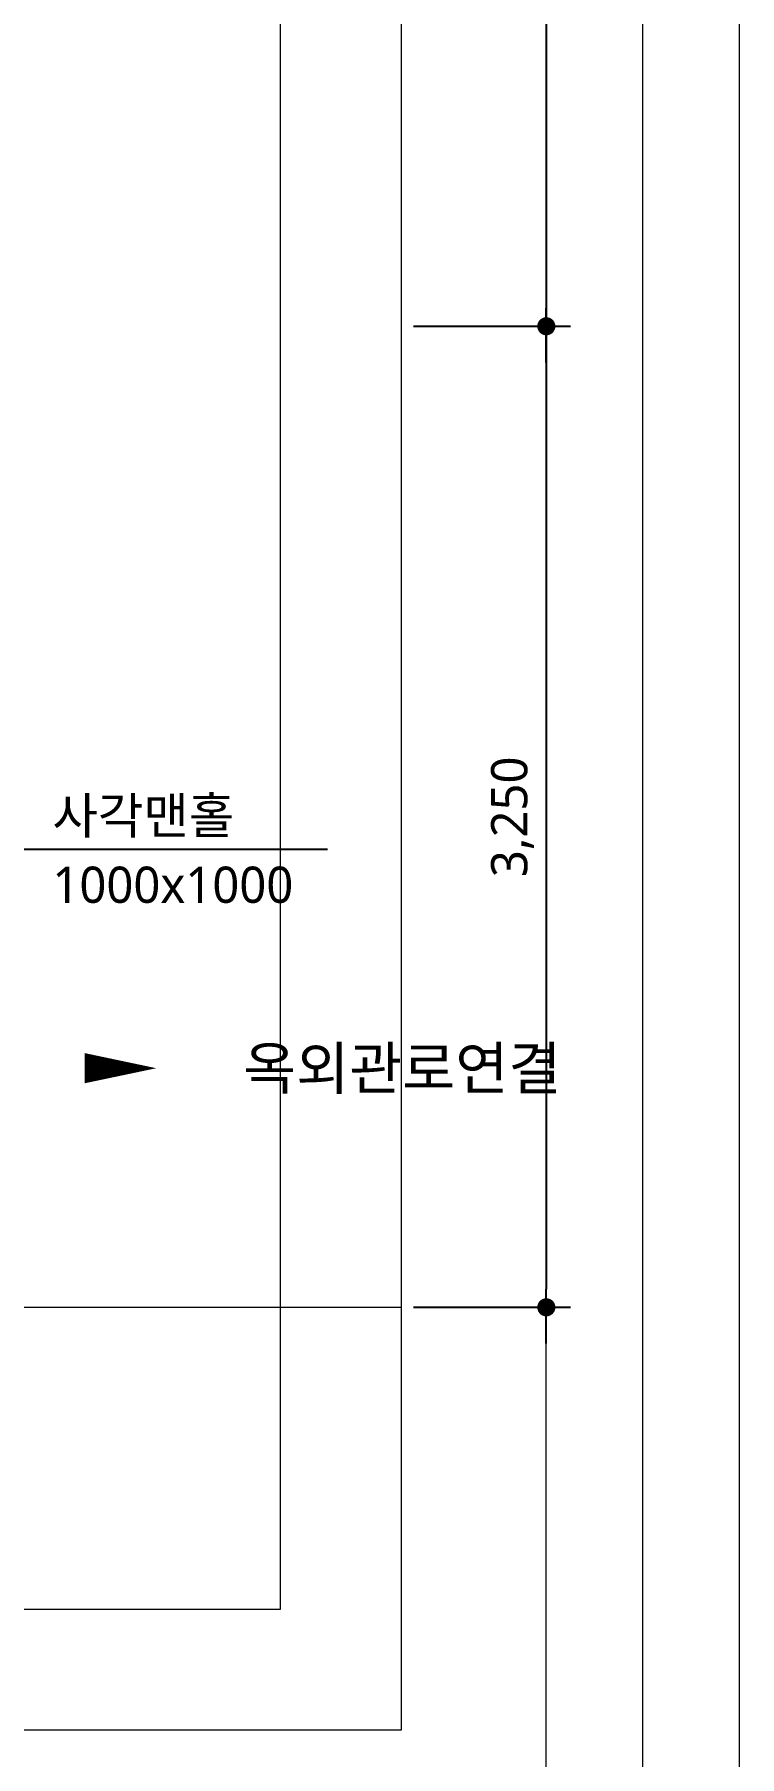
# Model space of a CAD drawing. Header units: millimetres. Extents: x 169673 to 334584, y 156879 to 224061.
# Drawn here: x 313070 to 315405, y 160372 to 166077 of the extents above; entities that cross this region are included whole.
import ezdxf
from ezdxf.enums import TextEntityAlignment as Align

# ---------------------------------------------------------------- set-up
doc = ezdxf.new("R2010")
doc.units = ezdxf.units.MM
doc.header["$LTSCALE"] = 40
doc.header["$MEASUREMENT"] = 0
doc.linetypes.add('CEN', pattern=[62, 60, -1, 0, -1])
doc.layers.get('0').update_dxf_attribs({"linetype": 'CONTINUOUS'})
for name, color, linetype, lineweight in [('A-AXIS-LINE', 1, 'CEN', 15), ('A-MKXS-TEXT1', 3, 'CONTINUOUS', 25), ('A-MKXX-NAME', 3, 'CONTINUOUS', 25)]:
    doc.layers.add(name, color=color, linetype=linetype, lineweight=lineweight)
for name, color, linetype in [('A-DIMS', 7, 'CONTINUOUS'), ('A-MKXS-LEAD', 7, 'CONTINUOUS'), ('MARK', 6, 'CONTINUOUS')]:
    doc.layers.add(name, color=color, linetype=linetype)
doc.layers.add('A-XXXX-NPLT', color=144, linetype='CONTINUOUS', lineweight=15, plot=False)
doc.styles.add('HY울릉도L', font='')
doc.styles.add('굴림', font='')
doc.styles.add('맑은고딕', font='malgun.ttf')
doc.styles.get('HY울릉도L').set_extended_font_data('HYwulM')
doc.styles.get('굴림').set_extended_font_data('GulimChe')
doc.dimstyles.new('CDIM', dxfattribs={"dimtxt": 3, "dimasz": 1.5, "dimexe": 2, "dimexo": 1, "dimgap": 1, "dimtad": 1, "dimdec": 0, "dimrnd": 0.5, "dimzin": 0, "dimdsep": 32, "dimlunit": 6, "dimtxsty": 'HY울릉도L', "dimblk1": '_CIDOT', "dimblk2": '_CIDOT', "dimsah": 1, "dimcen": 5.5, "dimclrd": 2, "dimclre": 2, "dimclrt": 7, "dimadec": 0, "dimazin": 0, "dimtfac": 1, "dimtdec": 0, "dimtix": 1, "dimtmove": 2, "dimatfit": 1, "dimldrblk": '_CIDOT', "dimfxl": 1, "dimtolj": 1, "dimtzin": 0, "dimlwd": -1, "dimarcsym": 0})
doc.dimstyles.new('YOODUCK', dxfattribs={"dimscale": 60, "dimtxt": 2.5, "dimasz": 0.7, "dimexe": 2, "dimexo": 1, "dimtad": 1, "dimdec": 0, "dimtxsty": '굴림', "dimblk": 'DOT', "dimcen": 2.5, "dimclrd": 1, "dimclre": 1, "dimadec": 0, "dimazin": 0, "dimtfac": 1, "dimtdec": 0, "dimtix": 1, "dimtmove": 2, "dimatfit": 3, "dimldrblk": 'DOT', "dimfxl": 2, "dimlwd": -1, "dimlwe": -1, "dimarcsym": 0})

# ---------------------------------------------------------------- blocks, each defined once
blk = doc.blocks.new('_CIDOT')
at = {"color": 0, "linetype": 'ByBlock'}
blk.add_line((2, 0), (-1, 0), dxfattribs=at)
at = {"color": 0, "linetype": 'ByBlock', "const_width": 0.5}
blk.add_lwpolyline([(-0.25, 0, 1), (0.25, 0, 1)], format="xyb", close=True, dxfattribs=at)
blk = doc.blocks.new('*D134')
at = {"layer": 'A-DIMS', "lineweight": -2, "transparency": 16777216}
for p, q in [((314325, 165110), (314845, 165110)), ((314325, 161860), (314845, 161860))]:
    blk.add_line(p, q, dxfattribs=at)
at = {"layer": 'A-DIMS', "transparency": 16777216}
blk.add_line((314765, 165050), (314765, 161920), dxfattribs=at)
at = {"layer": 'A-DIMS', "transparency": 16777216, "xscale": 60, "yscale": 60, "zscale": 60}
for p, rotation in [((314765, 165110), 90), ((314765, 161860), 270)]:
    blk.add_blockref('_CIDOT', p, dxfattribs=dict(at, rotation=rotation))
at = {"layer": 'A-DIMS', "color": 3, "transparency": 16777216, "insert": (314652.9, 163485), "char_height": 120, "attachment_point": 5, "rotation": 90, "style": '맑은고딕'}
blk.add_mtext('\\A1;3,250', dxfattribs=at)
blk = doc.blocks.new('*D135')
at = {"layer": 'A-DIMS', "lineweight": -2, "transparency": 16777216}
for p, q in [((314325, 171760), (314845, 171760)), ((314325, 165110), (314845, 165110))]:
    blk.add_line(p, q, dxfattribs=at)
at = {"layer": 'A-DIMS', "transparency": 16777216}
blk.add_line((314765, 171700), (314765, 165170), dxfattribs=at)
at = {"layer": 'A-DIMS', "transparency": 16777216, "xscale": 60, "yscale": 60, "zscale": 60}
for p, rotation in [((314765, 171760), 90), ((314765, 165110), 270)]:
    blk.add_blockref('_CIDOT', p, dxfattribs=dict(at, rotation=rotation))
at = {"layer": 'A-DIMS', "color": 3, "transparency": 16777216, "insert": (314652.9, 168435), "char_height": 120, "attachment_point": 5, "rotation": 90, "style": '맑은고딕'}
blk.add_mtext('\\A1;6,650', dxfattribs=at)
blk = doc.blocks.new('_Dot')
at = {"color": 0, "linetype": 'ByBlock', "lineweight": -2}
blk.add_line((-0.5, 0), (-1, 0), dxfattribs=at)
at = {"color": 0, "linetype": 'ByBlock', "const_width": 0.5}
blk.add_lwpolyline([(-0.25, 0, 1), (0.25, 0, 1)], format="xyb", close=True, dxfattribs=at)

msp = doc.modelspace()

# ---------------------------------------------------------------- linework, layer by layer
at = {"layer": 'A-AXIS-LINE', "ltscale": 50}
msp.add_line((306735, 161860), (314285, 161860), dxfattribs=at)
at = {"layer": 'A-XXXX-NPLT'}
for points in [[(315405, 174280), (305615, 174280), (305615, 159340), (315405, 159340)], [(315085, 173960), (305935, 173960), (305935, 159660), (315085, 159660)], [(314765, 173640), (306255, 173640), (306255, 159980), (314765, 159980)], [(314285, 173160), (306735, 173160), (306735, 160460), (314285, 160460)], [(307135, 160860), (313885, 160860), (313885, 172760), (307135, 172760), (307135, 171460), (309335, 171460), (309335, 170230), (307135, 170230)]]:
    msp.add_lwpolyline(points, close=True, dxfattribs=at)
at = {"layer": 'MARK', "elevation": 0}
msp.add_lwpolyline([(313473.2, 162652.1, 0, 100, 0), (313235.9, 162652.2, 100, 100, 0)], format="xyseb", dxfattribs=at)

# ---------------------------------------------------------------- texts
at = {"layer": 'A-MKXS-TEXT1', "style": '맑은고딕'}
for s, p in [('사각맨홀', (313129.1, 163429)), ('1000x1000', (313129.1, 163199.9))]:
    msp.add_text(s, height=120, dxfattribs=at).set_placement(p)
at = {"layer": 'A-MKXX-NAME', "style": '맑은고딕'}
msp.add_text('옥외관로연결', height=140, dxfattribs=at).set_placement((314287.8, 162653.6, 0), align=Align.MIDDLE)

# ---------------------------------------------------------------- dimensions: what is measured, and where the dimension line sits
at = {"layer": 'A-DIMS'}
for base, p1, p2, picture, middle in [((314765, 165110), (314285, 171760), (314285, 165110), '*D135', (314652.9, 168435)), ((314765, 161860), (314285, 165110), (314285, 161860), '*D134', (314652.9, 163485))]:
    dim = msp.add_linear_dim(base=base, p1=p1, p2=p2, angle=90, dimstyle='CDIM', override={"dimscale": 40, "dimtxsty": '맑은고딕', "dimclrd": 256, "dimclre": 256, "dimclrt": 3}, dxfattribs=at)
    dim.commit()
    dim.dimension.update_dxf_attribs({"geometry": picture, "text_midpoint": middle})

# ---------------------------------------------------------------- leaders
at = {"layer": 'A-MKXS-LEAD'}
msp.add_leader([(312077, 162971.8), (312435.6, 163377.3), (314040.1, 163377.3)], dimstyle='YOODUCK', override={"dimasz": 1, "dimtad": 0, "dimclrd": 256}, dxfattribs=at)

doc.saveas('drawing.dxf')
